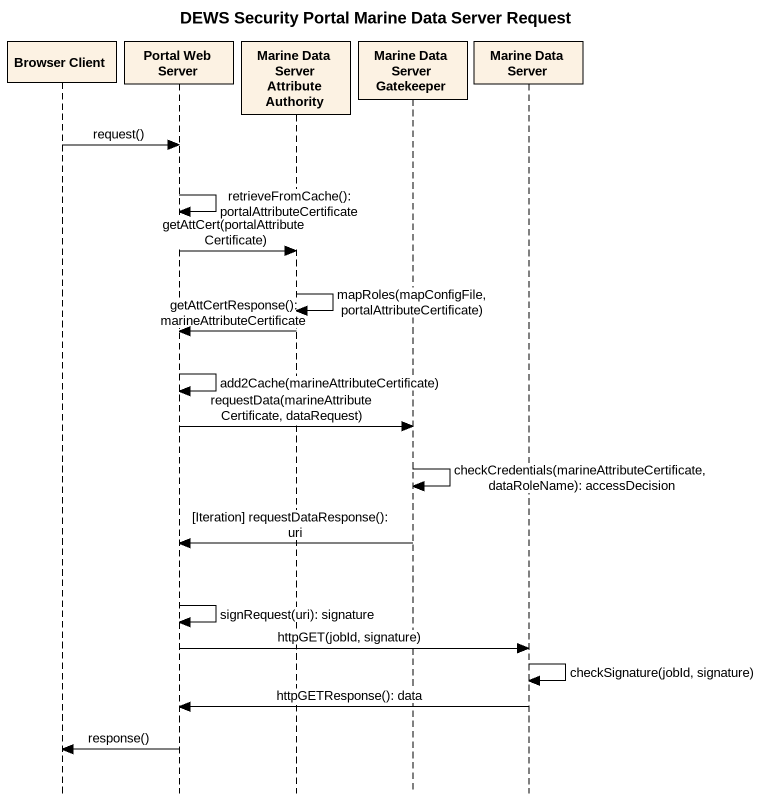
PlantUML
@startuml
title DEWS Security Portal Marine Data Server Request
hide footbox
participant "Browser Client" as Browser_Client
participant "Portal Web Server" as Portal_Web_Server
participant "Marine Data Server Attribute Authority" as Marine_Data_Server
participant "Marine Data Server Gatekeeper" as Marine_Data_Server_2
participant "Marine Data Server" as Marine_Data_Server_3

Browser_Client -> Portal_Web_Server : request()
Portal_Web_Server -> Portal_Web_Server : retrieveFromCache(): portalAttributeCertificate
Portal_Web_Server -> Marine_Data_Server : getAttCert(portalAttributeCertificate)
Marine_Data_Server -> Marine_Data_Server : mapRoles(mapConfigFile, portalAttributeCertificate)
Marine_Data_Server -> Portal_Web_Server : getAttCertResponse(): marineAttributeCertificate
Portal_Web_Server -> Portal_Web_Server : add2Cache(marineAttributeCertificate)
Portal_Web_Server -> Marine_Data_Server_2 : requestData(marineAttributeCertificate, dataRequest)
Marine_Data_Server_2 -> Marine_Data_Server_2 : checkCredentials(marineAttributeCertificate, dataRoleName): accessDecision
Marine_Data_Server_2 -> Portal_Web_Server : [Iteration] requestDataResponse(): uri
Portal_Web_Server -> Portal_Web_Server : signRequest(uri): signature
Portal_Web_Server -> Marine_Data_Server_3 : httpGET(jobId, signature)
Marine_Data_Server_3 -> Marine_Data_Server_3 : checkSignature(jobId, signature)
Marine_Data_Server_3 -> Portal_Web_Server : httpGETResponse(): data
Portal_Web_Server -> Browser_Client : response()
@enduml
